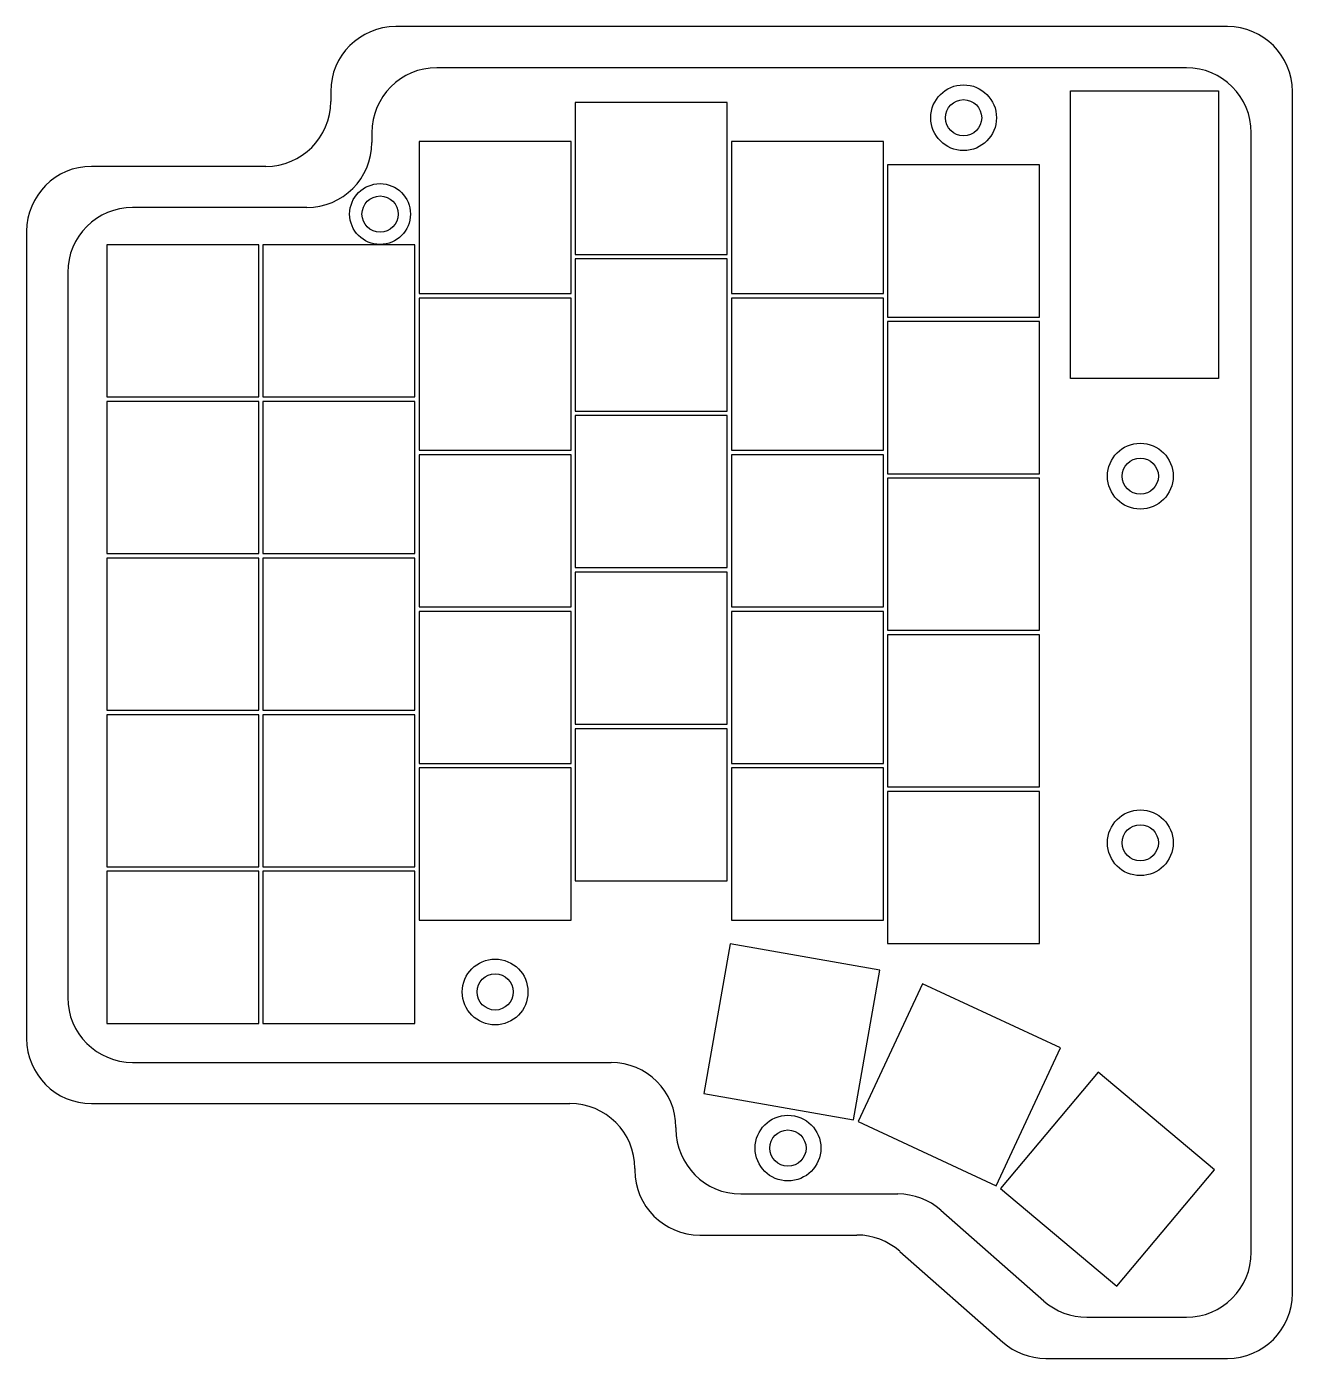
# Model space of a CAD drawing. Header units: millimetres. Extents: x 8 to 162, y -170 to -8.
import ezdxf

# ---------------------------------------------------------------- set-up
doc = ezdxf.new("R2010")
doc.units = ezdxf.units.MM

msp = doc.modelspace()

# ---------------------------------------------------------------- linework, layer by layer
for p, q in [((154.1, -8), (52.9, -8)), ((149.1, -13), (57.9, -13)), ((45, -15.9), (45, -17.1)), ((135, -15.8), (153, -15.8)), ((135, -50.8), (135, -15.8)), ((153, -15.8), (153, -50.8)), ((162, -162.1), (162, -15.9)), ((93.25, -17.21), (74.75, -17.21)), ((74.75, -17.21), (74.75, -35.71)), ((93.25, -35.71), (93.25, -17.21)), ((50, -20.9), (50, -22.1)), ((157, -157.1), (157, -20.9)), ((74.25, -21.98), (55.75, -21.98)), ((55.75, -21.98), (55.75, -40.48)), ((74.25, -40.48), (74.25, -21.98)), ((112.25, -21.98), (93.75, -21.98)), ((93.75, -21.98), (93.75, -40.48)), ((112.25, -40.48), (112.25, -21.98)), ((37.1, -25), (15.9, -25)), ((131.25, -24.83), (112.75, -24.83)), ((112.75, -24.83), (112.75, -43.33)), ((131.25, -43.33), (131.25, -24.83)), ((42.1, -30), (20.9, -30)), ((8, -32.9), (8, -131.1)), ((36.25, -34.55), (17.75, -34.55)), ((17.75, -34.55), (17.75, -53.05)), ((36.25, -53.05), (36.25, -34.55)), ((55.25, -34.55), (36.75, -34.55)), ((36.75, -34.55), (36.75, -53.05)), ((55.25, -53.05), (55.25, -34.55)), ((74.75, -35.71), (93.25, -35.71)), ((93.25, -36.26), (74.75, -36.26)), ((74.75, -36.26), (74.75, -54.76)), ((93.25, -54.76), (93.25, -36.26)), ((13, -37.9), (13, -126.1)), ((55.75, -40.48), (74.25, -40.48)), ((93.75, -40.48), (112.25, -40.48)), ((74.25, -41.03), (55.75, -41.03)), ((55.75, -41.03), (55.75, -59.53)), ((74.25, -59.53), (74.25, -41.03)), ((112.25, -41.03), (93.75, -41.03)), ((93.75, -41.03), (93.75, -59.53)), ((112.25, -59.53), (112.25, -41.03)), ((112.75, -43.33), (131.25, -43.33)), ((131.25, -43.88), (112.75, -43.88)), ((112.75, -43.88), (112.75, -62.38)), ((131.25, -62.38), (131.25, -43.88)), ((153, -50.8), (135, -50.8)), ((17.75, -53.05), (36.25, -53.05)), ((36.75, -53.05), (55.25, -53.05)), ((36.25, -53.6), (17.75, -53.6)), ((17.75, -53.6), (17.75, -72.1)), ((36.25, -72.1), (36.25, -53.6)), ((55.25, -53.6), (36.75, -53.6)), ((36.75, -53.6), (36.75, -72.1)), ((55.25, -72.1), (55.25, -53.6)), ((74.75, -54.76), (93.25, -54.76)), ((93.25, -55.31), (74.75, -55.31)), ((74.75, -55.31), (74.75, -73.81)), ((93.25, -73.81), (93.25, -55.31)), ((55.75, -59.53), (74.25, -59.53)), ((93.75, -59.53), (112.25, -59.53)), ((74.25, -60.08), (55.75, -60.08)), ((55.75, -60.08), (55.75, -78.58)), ((74.25, -78.58), (74.25, -60.08)), ((112.25, -60.08), (93.75, -60.08)), ((93.75, -60.08), (93.75, -78.58)), ((112.25, -78.58), (112.25, -60.08)), ((112.75, -62.38), (131.25, -62.38)), ((131.25, -62.93), (112.75, -62.93)), ((112.75, -62.93), (112.75, -81.43)), ((131.25, -81.43), (131.25, -62.93)), ((17.75, -72.1), (36.25, -72.1)), ((36.25, -72.65), (17.75, -72.65)), ((17.75, -72.65), (17.75, -91.15)), ((36.25, -91.15), (36.25, -72.65)), ((36.75, -72.1), (55.25, -72.1)), ((55.25, -72.65), (36.75, -72.65)), ((36.75, -72.65), (36.75, -91.15)), ((55.25, -91.15), (55.25, -72.65)), ((74.75, -73.81), (93.25, -73.81)), ((93.25, -74.36), (74.75, -74.36)), ((74.75, -74.36), (74.75, -92.86)), ((93.25, -92.86), (93.25, -74.36)), ((55.75, -78.58), (74.25, -78.58)), ((74.25, -79.13), (55.75, -79.13)), ((55.75, -79.13), (55.75, -97.63)), ((74.25, -97.63), (74.25, -79.13)), ((93.75, -78.58), (112.25, -78.58)), ((112.25, -79.13), (93.75, -79.13)), ((93.75, -79.13), (93.75, -97.63)), ((112.25, -97.63), (112.25, -79.13)), ((112.75, -81.43), (131.25, -81.43)), ((131.25, -81.98), (112.75, -81.98)), ((112.75, -81.98), (112.75, -100.48)), ((131.25, -100.48), (131.25, -81.98)), ((17.75, -91.15), (36.25, -91.15)), ((36.25, -91.7), (17.75, -91.7)), ((17.75, -91.7), (17.75, -110.2)), ((36.25, -110.2), (36.25, -91.7)), ((36.75, -91.15), (55.25, -91.15)), ((55.25, -91.7), (36.75, -91.7)), ((36.75, -91.7), (36.75, -110.2)), ((55.25, -110.2), (55.25, -91.7)), ((74.75, -92.86), (93.25, -92.86)), ((93.25, -93.41), (74.75, -93.41)), ((74.75, -93.41), (74.75, -111.91)), ((93.25, -111.91), (93.25, -93.41)), ((55.75, -97.63), (74.25, -97.63)), ((74.25, -98.18), (55.75, -98.18)), ((55.75, -98.18), (55.75, -116.68)), ((74.25, -116.68), (74.25, -98.18)), ((93.75, -97.63), (112.25, -97.63)), ((112.25, -98.18), (93.75, -98.18)), ((93.75, -98.18), (93.75, -116.68)), ((112.25, -116.68), (112.25, -98.18)), ((112.75, -100.48), (131.25, -100.48)), ((131.25, -101.03), (112.75, -101.03)), ((112.75, -101.03), (112.75, -119.53)), ((131.25, -119.53), (131.25, -101.03)), ((17.75, -110.2), (36.25, -110.2)), ((36.25, -110.75), (17.75, -110.75)), ((17.75, -110.75), (17.75, -129.25)), ((36.25, -129.25), (36.25, -110.75)), ((36.75, -110.2), (55.25, -110.2)), ((55.25, -110.75), (36.75, -110.75)), ((36.75, -110.75), (36.75, -129.25)), ((55.25, -129.25), (55.25, -110.75)), ((74.75, -111.91), (93.25, -111.91)), ((55.75, -116.68), (74.25, -116.68)), ((93.75, -116.68), (112.25, -116.68)), ((93.59, -119.57), (90.38, -137.79)), ((111.81, -122.78), (93.59, -119.57)), ((112.75, -119.53), (131.25, -119.53)), ((108.6, -141), (111.81, -122.78)), ((117.01, -124.42), (109.19, -141.19)), ((133.77, -132.24), (117.01, -124.42)), ((17.75, -129.25), (36.25, -129.25)), ((36.75, -129.25), (55.25, -129.25)), ((125.95, -149.01), (133.77, -132.24)), ((20.9, -134), (79.1, -134)), ((138.37, -135.17), (126.47, -149.34)), ((152.54, -147.06), (138.37, -135.17)), ((15.9, -139), (74.1, -139)), ((90.38, -137.79), (108.6, -141)), ((87, -141.9), (87, -142.1)), ((109.19, -141.19), (125.95, -149.01)), ((82, -146.9), (82, -147.1)), ((140.65, -161.23), (152.54, -147.06)), ((94.9, -150), (114.01, -150)), ((126.47, -149.34), (140.65, -161.23)), ((119.24, -151.98), (131.76, -163.02)), ((89.9, -155), (109.01, -155)), ((114.24, -156.98), (126.76, -168.02)), ((136.99, -165), (149.1, -165)), ((131.99, -170), (154.1, -170))]:
    msp.add_line(p, q)
for centre, radius in [((122, -19.08), 4), ((122, -19.08), 2.2), ((51, -30.8), 3.7), ((51, -30.8), 2.2), ((143.5, -62.68), 4), ((143.5, -62.68), 2.2), ((143.5, -107.28), 4), ((143.5, -107.28), 2.2), ((65, -125.43), 4), ((65, -125.43), 2.2), ((100.63, -144.42), 4), ((100.63, -144.42), 2.2)]:
    msp.add_circle(centre, radius)
for centre, start, end in [((52.9, -15.9), 90, 180), ((154.1, -15.9), 0, 90), ((57.9, -20.9), 90, 180), ((149.1, -20.9), 0, 90), ((37.1, -17.1), 270, 0), ((42.1, -22.1), 270, 0), ((15.9, -32.9), 90, 180), ((20.9, -37.9), 90, 180), ((20.9, -126.1), 180, 270), ((15.9, -131.1), 180, 270), ((79.1, -141.9), 0, 90), ((74.1, -146.9), 0, 90), ((94.9, -142.1), 180, 270), ((89.9, -147.1), 180, 270), ((114.01, -157.9), 48.5763, 90), ((109.01, -162.9), 48.5763, 90), ((149.1, -157.1), 270, 0), ((136.99, -157.1), 228.5763, 270), ((154.1, -162.1), 270, 0), ((131.99, -162.1), 228.5763, 270)]:
    msp.add_arc(centre, 7.9, start, end)

doc.saveas('drawing.dxf')
